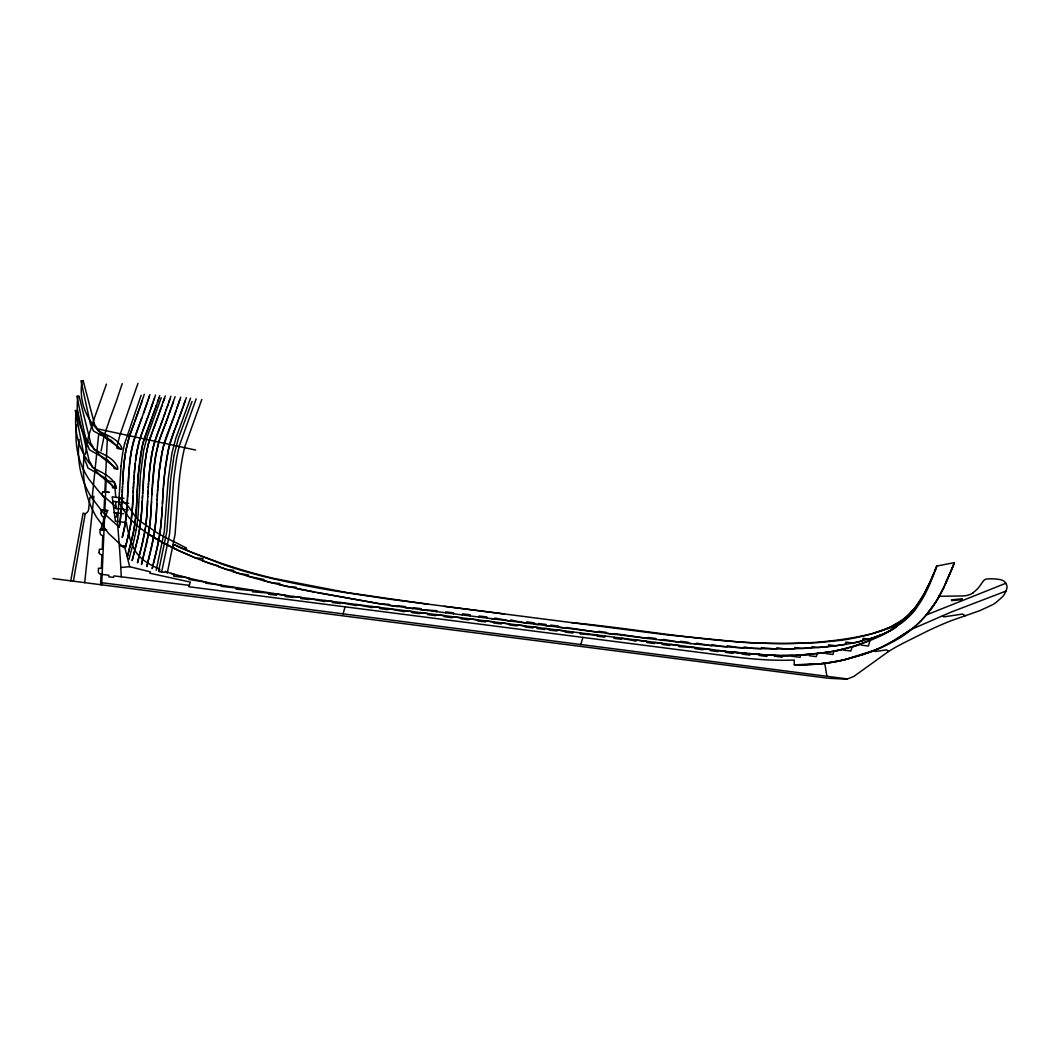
<?xml version="1.0" encoding="UTF-8"?>
<svg xmlns="http://www.w3.org/2000/svg" width="1060" height="1060" viewBox="0 0 1060 1060"><rect width="100%" height="100%" fill="white"/><g stroke="black" fill="none" stroke-linecap="round" stroke-linejoin="round"><path stroke-width="1.5" d="M893.712 626.778L872.128 633.681A178.65 124.775 -1.5 0 1 841.958 640.213L817.194 642.704L792.204 643.486A480.339 335.49 -1.5 0 1 741.165 642.201L666.501 634.821L387.244 598.9L335.742 591.082A799.121 558.143 -1.5 0 1 274.036 578.919A404.628 282.623 -1.5 0 1 221.885 564.119L186.573 550.352L186.361 548.788A5.896 4.121 -1.5 0 0 185.725 547.728L177.192 543.276A242.634 169.468 -1.5 0 1 157.172 532.835L139.377 520.672A60.751 42.427 -1.5 0 1 135.216 516.313L127.982 505.964L121.211 499.406A20.869 14.575 -1.5 0 0 118.733 497.869L118.972 502.374A196.325 137.124 -1.5 0 0 129.095 517.704C141.311 531.404 157.953 540.123 174.118 548.365M122.271 492.635L122.403 489.058M122.496 486.673L122.125 496.239M122.191 494.662L122.152 498.081M122.456 487.719L123.291 471.753M127.73 493.138L127.929 488.289M101.68 584.828L106.119 480.842L114.467 481.916L115.765 497.272M133.202 492.781L133.308 490.224M142.332 498.279L142.438 495.709M121.953 500.293L122.099 496.954M122.602 484.261L122.655 483.055M127.544 497.047L127.664 494.464M127.929 488.037L128.048 485.453M133.414 487.679L132.937 498.425M186.573 550.352L186.573 550.325A153.077 106.914 -1.5 0 1 173.628 544.416L192.854 552.843L221.302 563.271A473.727 330.879 -1.5 0 0 273.533 578.376L346.739 592.553L428.081 604.266M100.581 584.683L101.071 574.003A9.315 6.506 -1.5 0 1 100.528 573.884L100.369 573.844M101.959 554.91L101.336 568.319L98.514 568.2L98.355 571.578A3.617 2.531 -1.5 0 0 100.236 574.003M103.125 529.589L103.708 517.108M104.622 497.312L104.013 510.403L101.349 510.284L101.097 512.642A15.82 11.05 -1.5 0 0 101.097 513.345M127.491 498.346L129.638 463.392A34.636 5.406 -82.7 0 1 130.3 458.013L130.592 455.972M133.004 496.901L133.043 496.146M133.361 488.845L133.48 486.421M136.965 498.213L137.151 494.106M142.146 502.427L142.212 500.943M142.543 493.536L142.61 492.065M147.512 502.453L147.791 496.425M151.898 493.403L151.037 510.854A73.551 11.488 -82.7 0 1 150.666 516.154L150.149 522.196M121.993 499.22L120.032 522.024A21.359 3.339 -82.7 0 1 119.144 527.217L120.085 521.692A18.418 2.875 -82.7 0 0 120.482 518.737L120.535 518.3A33.43 5.22 -82.7 0 0 121.516 507.939L121.595 506.759A72.226 11.276 -82.7 0 0 121.926 500.876M128.101 484.142L128.552 476.125M133.428 487.414L133.534 485.162M137.217 492.701L137.456 487.958M136.899 499.551L137.283 491.337M144.345 468.401L141.656 511.317M147.592 500.956L147.34 506.137M147.791 496.57L147.923 493.629M151.447 503.182L151.514 501.791M122.708 481.823L122.761 480.604M127.518 497.988L127.054 506.322A50.27 7.844 -82.7 0 1 126.697 511.225L126.471 513.742A26.129 4.081 -82.7 0 1 126.206 516.286L125.212 523.547A27.48 4.293 -82.7 0 1 123.106 534.174L122.231 537.46L124.895 525.535A20.166 3.153 -82.7 0 0 126.074 517.519L127.174 504.136M132.858 499.949L132.964 497.975M133.507 485.983L133.732 481.439M136.767 502.175L136.965 498.067M137.283 491.283L137.535 486.249M142.04 504.653L142.08 503.924M142.676 490.581L142.994 484.566M147.486 503.036L147.234 508.296M147.91 493.973L148.678 480.776M151.832 494.848L152.189 487.733M162.458 503.778L162.657 499.817M127.425 499.644L127.213 503.619M132.116 511.675L132.513 506.163A98.116 15.317 -82.7 0 0 132.818 500.717L132.897 499.286M133.573 484.539L133.904 478.683M136.886 499.763L136.303 510.019M148.002 492.145L148.069 490.661M156.774 506.044L157.118 499.233M162.763 497.604L161.955 512.762M141.974 506.11L141.894 507.581M151.938 492.555L154.429 464.187A37.1 5.79 -82.7 0 1 155.25 458.583A37.471 5.843 -82.7 0 1 155.899 454.806L159.371 440.085L166.022 422.357A277.19 43.274 -82.7 0 0 167.44 418.607L168.54 415.639M156.655 508.27L156.906 503.367M157.079 499.989L157.251 496.875M162.723 498.333L163.73 482.856M122.828 479.358L123.848 465.406M132.831 500.625L132.407 507.714M137.495 487.057L138.224 475.516M147.287 507.183L146.77 515.359M156.695 507.462L156.549 510.377M157.238 496.954L157.516 492.118M162.193 508.826L162.273 507.316M162.803 496.835L162.882 495.338M136.621 504.891L136.714 503.169M137.575 485.639L137.734 482.764M147.194 509.025L147.115 510.496M157.317 495.444L157.41 493.907M148.241 487.679L148.32 486.169M156.589 509.462L156.337 513.914M162.101 510.39L162.153 509.608M136.541 506.349L136.581 505.62M141.801 509.065L141.841 508.323M162.975 493.827L163.054 492.317M157.503 492.383L159.424 469.805L162.259 451.52A30.541 4.77 -82.7 0 1 163.28 446.949L174.94 413.864M156.482 511.45L155.992 518.618A36.212 5.658 -82.7 0 1 155.754 521.242A38.505 6.015 -82.7 0 1 155.29 525.747L152.945 540.732L146.823 566.61L148.294 560.435M162.061 511.185L160.484 529.033A27.268 4.253 -82.7 0 1 159.822 533.763L157.966 544.019M136.448 507.806L136.488 507.077M147.022 511.967L147.062 511.225M157.595 490.833L157.688 489.296M133.878 479.054L135.124 464.346M137.826 481.319L138.118 476.96M141.762 509.807L141.43 514.378A29.11 4.545 -82.7 0 1 139.615 529.39L139.324 530.928M148.413 484.645L148.519 483.108M152.282 486.275L153.011 476.761A47.713 7.446 -82.7 0 1 153.819 468.957L155.316 458.212A33.642 5.247 -82.7 0 1 158.536 442.921L158.695 442.325A56.988 8.891 -82.7 0 1 159.914 438.469L161.067 435.13M163.147 490.793L163.359 487.706M143.1 483.029L143.63 475.887M161.915 513.557L161.809 515.147M133.944 477.861L134.117 475.463M136.343 509.277L136.395 508.535M146.916 513.464L146.969 512.709M156.284 514.643L156.178 516.087M157.794 487.733L158.019 484.579M128.644 474.761L128.737 473.383M132.381 508.098L131.029 521.931A20.127 3.14 -82.7 0 1 130.234 527.125L125.332 547.675L129.651 530.159A25.321 3.948 -82.7 0 0 131.652 516.538L132.049 512.47M136.316 509.807L136.011 513.782M148.625 481.505L149.791 468.533M146.863 514.206L146.717 516.18M136.184 511.516L136.25 510.761M141.603 512.073L139.032 532.465M161.69 516.763L161.743 515.955M138.144 476.682L138.595 471.183M148.731 479.981L148.864 478.391M123.331 471.276L123.41 470.309M128.843 471.992L129.333 466.307M146.757 515.73L146.505 518.645A30.647 4.783 -82.7 0 1 145.79 525.362L145.445 527.88M158.139 482.989L158.271 481.359M163.478 486.116L163.969 480.273M161.557 518.38L161.624 517.572M138.277 474.92L142.133 446.962M134.302 473.065L134.607 469.461M136.13 512.205L135.72 516.856M84.084 455.919C82.415 470.852 83.634 486.195 88.642 500.413A135.402 108.067 -4.8 0 0 96.672 517.399L108.358 533.154L123.702 547.649M123.45 469.832L123.596 468.017M148.983 476.775L149.062 475.966M158.338 480.538L158.483 478.895M79.142 439.41C77.46 453.6 78.705 468.215 83.674 481.664A134.222 102.303 -3.4 0 0 91.69 497.816L103.337 512.801L118.641 526.608M143.696 475.065L143.842 473.409M163.81 481.995L165.108 469.673M149.129 475.145L149.208 474.324M123.609 467.871L124.404 460.371M135.945 514.484L134.501 526.436A23.797 3.71 -82.7 0 1 133.838 530.358L128.379 552.777M158.563 478.06L158.722 476.391M76.731 424.543C75.021 437.926 76.293 451.759 81.209 464.359A133.573 96.182 -2.1 0 0 89.199 479.61L100.832 493.788L116.097 506.865M121.078 465.83L117.58 522.183M134.673 468.798L134.739 468.069M138.661 470.468L139.019 466.837M143.922 472.588L144.081 470.918M149.274 473.475L149.99 466.771M164.048 479.398L164.22 477.636M150.043 523.189L150.414 519.241A77.976 12.177 -82.7 0 0 151.355 504.639M158.801 475.556L158.974 473.873M76.36 410.591C74.611 423.165 75.896 436.23 80.772 448.009A133.573 90.325 -1 0 0 88.735 462.385L100.342 475.781L115.593 488.183M92.26 496.809L98.686 434.255L107.457 435.899L104.861 492.171L102.489 492.092L102.25 493.589A12.283 8.573 -1.5 0 0 102.237 494.424A4.942 3.458 -1.5 0 0 104.436 497.511M123.874 465.247L123.98 464.121M134.819 467.327L134.885 466.585M150.096 522.593L147.115 541.382M144.173 470.083L144.915 463.458M164.313 476.761L164.499 474.986M135.574 518.247L135.64 517.545M150.016 523.428L149.076 530.954M84.681 582.642L93.916 496.266L89.875 497.591L88.55 509.913A8.162 5.697 -1.5 0 1 85.211 513.782L73.405 581.185M159.053 473.038L159.239 471.342M124.099 463.101L124.245 461.762M134.964 465.857L135.243 463.458M129.492 464.876L130.473 456.767M144.438 467.553L145.975 455.88M164.591 474.098L164.803 472.323M77.976 396.241C76.188 407.994 77.499 420.25 82.309 431.155A134.222 84.323 0 0 0 90.246 444.643L101.84 457.257L117.077 468.97M159.345 470.494L159.848 466.294M135.216 463.591L135.733 459.523M135.415 519.639L134.978 523.136M164.896 471.435L165.784 464.518M124.272 461.471L124.59 458.927M149.871 467.804L150.441 463.246M82.057 380.898C80.202 391.869 81.54 403.37 86.297 413.466A135.402 78.798 0.8 0 0 94.207 426.12L105.788 437.992L121.039 449.082M150.016 466.599L150.56 462.359M154.972 528.437L155.078 527.575A37.762 5.896 -82.7 0 0 156.125 516.829M165.214 468.811L168.805 447.837L173.999 431.341M124.431 460.146L125.279 454.051M145.021 462.65L145.564 458.622M145.684 526.131L145.882 524.514A33.403 5.22 -82.7 0 0 146.691 516.498M135.587 460.583L135.971 457.774M124.59 458.821L125.173 454.674M159.967 465.459L160.55 461.299M154.853 529.284L154.627 530.994A25.652 4.002 -82.7 0 1 154.111 534.333L151.037 549.279M150.493 462.968L150.692 461.484M135.879 458.344L136.369 455.058M134.885 523.839L132.924 534.889M150.666 461.762L150.851 460.543A47.183 7.367 -82.7 0 1 151.368 457.151L152.176 452.408M145.458 527.734L141.709 546.112M165.916 463.657L166.99 456.833A32.621 5.088 -82.7 0 1 168.209 450.5L168.858 447.585A35.748 5.578 -82.7 0 1 170.13 442.656A50.602 7.897 -82.7 0 1 171.243 439.052L177.033 423.722A236.102 36.861 -82.7 0 0 178.491 419.959M130.512 456.489L130.817 454.409A21.001 3.273 -82.7 0 1 132.368 446.273L132.818 444.458A82.269 12.839 -82.7 0 1 133.361 442.404L139.47 424.358M135.985 457.589L136.581 453.667M150.811 460.61L151.527 456.171M130.618 455.734L131.095 452.752A20.471 3.193 -82.7 0 1 131.586 450.05L133.162 443.093A60.817 9.5 -82.7 0 1 136.621 432.003L136.767 431.552M145.684 457.814L146.108 455.058M160.683 460.477L160.802 459.656M125.212 454.501L125.517 452.541M136.329 455.376L136.846 452.063M148.943 531.775L141.47 564.476L142.888 558.593M146.041 455.442L146.24 454.25M160.934 458.848L161.067 458.039M125.451 453.017L125.623 451.958M136.554 453.932L139.191 441.609M144.836 531.722L144.982 530.928A22.631 3.538 -82.7 0 0 145.352 528.542M85.423 454.223L88.51 436.203L92.061 425.312A32.357 5.048 -82.7 0 0 92.392 424.331L93.916 419.416A48.309 7.539 -82.7 0 1 95.135 416.024L106.464 384.104M146.174 454.66L146.373 453.442A25.877 4.041 -82.7 0 1 148.268 444.325L150.096 438.098M151.487 456.29L152.349 451.533A21.65 3.379 -82.7 0 1 152.772 449.427L154.336 442.947A27.759 4.333 -82.7 0 1 154.733 441.53L155.886 437.926M125.57 452.275L125.875 450.5M161.2 457.231L161.624 454.859M146.306 453.892L148.254 444.445A30.74 4.796 -82.7 0 1 149.261 440.775L152.123 432.493M167.255 573.235L175.072 534.28L178.676 486.381A52.364 8.175 -82.7 0 1 179.127 481.425L179.856 474.681A45.726 7.142 -82.7 0 1 180.796 467.672L181.896 460.716A39.684 6.201 -82.7 0 1 185.023 446.088L201.798 399.514M136.925 451.626L137.151 450.381M136.223 529.51L134.249 539.01A81.13 12.667 -82.7 0 1 132.818 544.774L128.909 559.428M144.557 533.299L144.703 532.517M70.755 580.84L83.091 513.106L85.211 513.782M125.835 450.818L129.638 435.686A75.035 11.713 -82.7 0 1 130.102 434.361L133.997 423.722M101.111 450.844L104.264 435.448L107.59 425.63A67.469 10.534 -82.7 0 0 108.372 423.404L109.578 419.747A70.993 11.077 -82.7 0 1 110.24 417.825L116.242 401.515A159.609 24.923 -82.7 0 0 117.249 398.547L122.218 383.627M144.425 534.081L142.371 543.489M161.769 454.077L163.651 445.478M139.191 531.656L138.595 534.717M126.127 449.162L127.16 444.352M137.23 449.97L137.853 447.055M152.203 452.328L153.409 446.644M138.939 532.955L138.131 536.917M158.258 542.561L159.384 536.479A34.503 5.393 -82.7 0 0 161.464 519.254M158.125 543.25L157.807 544.747A62.235 9.712 -82.7 0 1 157.357 546.88L156.708 549.729M157.874 544.469L155.767 553.704M138.423 535.499L136.607 543.369M132.791 535.486L132.526 536.665M137.8 447.227L138.886 442.749M137.813 538.334L137.972 537.632M146.956 542.071L145.684 547.503M137.654 539.036L133.745 554.34M132.394 537.234L131.374 541.435M156.284 551.531L156.549 550.379M156.191 570.267L164.3 531.683L168.249 479.213L171.972 453.044L175.881 438.072L190.548 398.162M158.602 571.207L166.87 531.365L170.74 479.001L174.118 454.965L178.438 438.231L192.072 401.435M161.676 571.923L169.627 533.697L173.191 485.983A54.511 8.506 -82.7 0 1 174.158 475.9L176.331 460.212A37.643 5.883 -82.7 0 1 179.418 445.558L196.179 398.838M156.072 552.499L152.176 568.677L153.143 564.569M155.74 553.863L153.461 563.231M150.719 550.617L148.426 559.826M124.669 443.477L141.152 395.248M127.293 443.822L127.558 442.788M128.075 553.943L127.491 556.328L128.843 551.041M132.434 559.362L132.116 560.66L133.083 556.831M142.265 543.846L137.469 562.833L141.47 547M145.352 548.802L143.073 557.785M153.939 444.445L153.819 444.948A46.136 7.208 -82.7 0 0 153.422 446.538M136.356 544.389L133.414 555.586M132.566 558.885L133.494 555.347M130.632 544.297L131.069 542.614M163.691 445.333L163.969 444.299A53.238 8.308 -82.7 0 1 165.731 438.35M127.69 442.272L127.942 441.291M154.044 444.074L170.898 396.255M128.976 550.498L130.473 544.88M138.926 442.63L139.748 439.728M128.075 440.814L128.618 438.959M173.177 545.834L172.608 547.596L178.438 550.538L195.199 557.904L203.056 558.593L202.433 560.767L209.244 563.35L218.678 565.894L218.479 566.61L226.668 569.445L233.73 570.346L233.359 571.645L238.579 573.367L248.424 574.931L248.066 576.189L264.072 579.529L263.755 580.615L272.036 582.828L279.906 583.49L279.548 584.696L287.962 586.657L295.873 587.174L295.541 588.327L300.338 589.386L378.937 603.71L389.245 604.399L388.98 605.326L397.46 606.625L397.725 605.697L405.503 606.704L405.238 607.618L413.161 608.625L413.426 607.685L421.204 608.692L420.926 609.619L385.76 604.743L317.39 592.725M173.204 545.767L173.602 544.509M343.042 613.939L345.109 606.837M436.813 611.66L437.078 610.745L420.926 609.619L494.702 619.067L494.993 618.073L510.403 621.067L510.708 620.007L526.29 623.108L526.635 621.889L534.399 622.896L534.054 624.101L538.202 624.631L538.533 623.492L546.019 624.459L545.688 625.585L550.325 626.182L550.63 625.108L558.408 626.102L558.09 627.175L566.199 628.209L566.398 627.52L598.145 632.29L598.436 631.323L606.201 632.317L605.923 633.284L615.012 634.45L615.224 633.694L647.938 638.438L648.203 637.51L655.981 638.517L655.729 639.379M445.531 612.773L445.796 611.885L453.561 612.879L453.309 613.767M462.213 614.906L462.518 613.833L470.296 614.827L469.977 615.9M478.828 617.026L479.133 615.992L486.898 616.986L486.593 618.02M573.142 632.038L572.85 633.045L565.086 632.051L565.377 631.044L557.268 630.011L556.977 631.018L549.199 630.024L549.491 629.017L544.853 628.434L544.562 629.441L537.089 628.474L537.38 627.467L533.233 626.95L532.928 627.957L525.164 626.963L525.455 625.943L730.552 651.926M580.588 632.992L580.284 633.999L597.323 635.139L597.032 636.146L604.796 637.153L605.088 636.133M580.761 644.692L582.881 637.404M614.177 637.298L613.886 638.305L621.663 639.312L621.955 638.292L635.947 641.141L636.238 640.121L647.05 641.512L646.759 642.519L654.524 643.513L654.815 642.506L662.381 643.46L662.089 644.48L669.854 645.474L670.145 644.467M881.814 634.596L870.551 638.676L868.405 646.07L861.21 645.142L861.608 643.791A128.552 89.782 -1.5 0 1 851.988 647.117L850.849 651.025L843.654 650.111L843.906 649.25A147.194 102.807 -1.5 0 1 833.942 651.171L832.974 654.497L826.071 653.609L826.442 652.35L832.021 651.502A122.39 85.476 -1.5 0 0 835.611 650.866L853.366 646.361A169.64 118.481 -1.5 0 0 857.063 645.169A197.955 138.264 -1.5 0 0 863.105 643.062L869.836 640.518M139.496 440.509L140.225 438.138M128.75 438.522L130.234 433.951M139.814 439.463L141.921 433.089M151.924 417.892L144.081 439.489A35.483 5.538 -82.7 0 0 142.119 446.936A30.992 4.836 -82.7 0 0 139.059 466.917M173.615 544.482L172.634 547.556L169.971 546.298A229.464 160.272 -1.5 0 1 150.003 534.916A189.634 132.447 -1.5 0 0 167.029 544.787M144.478 438.244L148.532 427.061M144.306 394.267L142.119 400.826M149.897 394.598L148.532 398.745M149.38 396.188L145.339 408.007M155.489 394.983L154.402 398.255M158.496 399.236L158.974 397.805M159.702 395.632L157.542 402.031M161.2 397.699L147.141 436.906L143.63 450.526L140.45 474.655L138.144 514.299A27.971 4.372 -82.7 0 1 136.236 529.536M175.112 396.625L165.744 423.086M165.837 438.032L166.34 436.534M153.939 399.607L154.522 397.897M164.525 398.096L150.228 437.767M165.294 395.817L163.16 402.137M169.812 399.501L168.726 402.707M147.618 401.435L148.069 400.097M153.488 400.945L154.031 399.342M173.469 401.501L172.369 404.721M179.776 399.911L176.834 408.484M186.335 397.646L175.708 427.087M153.541 400.773L151.593 406.457M158.152 400.256L156.072 406.298M180.717 397.156L175.178 413.228M185.208 400.932L183.526 405.861M142.172 400.68L141.232 403.409M152.083 405.052L153.037 402.283M161.544 406.841L162.074 405.278M168.182 404.31L167.096 407.477M147.168 402.774L146.254 405.41M171.269 407.915L171.826 406.325M141.749 401.912L140.794 404.695M151.103 407.861L152.123 404.92M161.001 408.405L158.324 416.01M156.059 437.422L156.906 435.037M182.413 409.107L182.969 407.49M150.626 409.266L151.673 406.232M155.555 407.782L156.615 404.761M166.009 410.604L166.553 409.041M140.344 405.953L140.9 404.363M150.136 410.644L150.772 408.842M156.151 406.086L155.038 409.253M170.726 409.478L169.083 414.129M139.907 407.212L140.476 405.569M145.763 406.801L143.524 413.135M149.645 412.022L150.308 410.141M181.843 410.71L179.047 418.475M130.208 434.03L131.003 431.817M139.456 408.471L140.053 406.775M144.425 410.578L144.889 409.292M149.155 413.4L149.857 411.426M155.224 408.723L154.005 412.168M165.466 412.141L163.836 416.686M166.513 436.058L171.521 423.072A231.04 36.066 -82.7 0 0 172.952 419.323M137.986 383.375L121.132 431.513A53.08 8.281 -82.7 0 0 120.35 433.805A41.115 6.413 -82.7 0 0 116.812 448.181M139.019 409.716L139.629 407.967M135.349 419.985L139.204 409.16M149.407 412.698L145.485 423.55M174.622 414.791L176.145 410.458M134.805 421.496L138.569 410.962M141.232 419.508L143.961 411.889M148.493 415.242L148.957 413.97M153.475 413.612L154.76 410.008M135.23 420.277L134.117 423.377M140.317 422.052L141.749 418.064M153.846 412.565L152.03 417.56M140.9 420.436L139.403 424.57A249.948 39.021 -82.7 0 1 138.012 428.253L137.548 429.459M142.172 432.427L141.656 433.858A81.143 12.667 -82.7 0 0 140.278 437.939M148.188 416.116L145.246 424.172M152.945 415.083L153.395 413.824M134.275 422.98L131.572 430.294M141.96 433.01L145.286 424.026M139.761 423.576L140.039 422.794M152.441 416.474L148.996 425.815M157.794 417.494L157.251 418.952A391.167 61.069 -82.7 0 1 154.243 426.942L153.104 429.883M173.509 417.825L174.065 416.315M131.122 431.513L131.466 430.585M157.251 434.123L158.576 430.572M163.293 418.17L160.351 425.974M142.649 431.128L144.783 425.444M161.385 434.269L165.691 423.205M136.912 431.182L137.336 430.042M152.454 431.619L153.104 429.883M158.629 430.44L159.782 427.458M173.946 431.5L175.417 427.816M953.43 565.086L943.89 587.412L935.927 601.908A165.506 115.593 -1.5 0 1 921.127 620.683M954.146 563.297L954.424 562.595L936.815 566.053A495.02 345.745 -1.5 0 1 927.447 589.307A207.455 144.902 -1.5 0 1 920.663 601.802L915.244 609.792A78.506 54.842 -1.5 0 1 912.236 613.356L910.09 615.582A129.837 90.683 -1.5 0 1 903.888 621.266L901.384 623.161M953.589 564.675L953.867 563.986M934.748 571.26L936.815 566.053L929.063 584.245L922.399 596.926A184.586 128.922 -1.5 0 1 920.186 600.503L919.113 602.133A128.618 89.835 -1.5 0 1 917.536 604.412L915.495 607.155A106.477 74.372 -1.5 0 1 913.018 610.163L909.202 614.257A102.78 71.788 -1.5 0 1 907.797 615.635L905.478 617.781A71.987 50.284 -1.5 0 1 904.047 618.987A55.186 38.544 -1.5 0 1 902.563 620.153L898.191 623.108A54.59 38.12 -1.5 0 1 895.687 624.525A61.215 42.758 -1.5 0 1 892.904 625.93L892.149 626.274A83.7 58.459 -1.5 0 1 889.79 627.334A99.534 69.523 -1.5 0 1 886.279 628.779A117.077 81.779 -1.5 0 1 883.378 629.878L881.297 630.62A168.023 117.355 -1.5 0 1 877.945 631.786L873.003 633.403M951.456 569.949L954.424 562.608A368.88 257.646 -1.5 0 1 946.553 580.615C937.981 603.378 922.147 622.896 902.06 636.517A152.03 106.185 -1.5 0 1 874.089 650.376L844.025 659.85L824.773 663.322A134.925 94.234 -1.5 0 1 794.298 664.766L794.218 660.075A226.721 158.351 -1.5 0 1 762.697 659.625A311.839 217.803 -1.5 0 1 731.533 656.524L188.799 586.736L190.402 582.125L149.857 573.208L150.361 571.857L129.691 566.702L120.827 567.471L121.264 576.812M950.184 573.049L951.204 570.585M949.694 574.255L948.952 576.03M934.059 572.904L932.071 577.594M948.713 576.614L947.746 578.879M946.792 581.092L945.599 583.768M931.422 579.065L924.678 592.885M943.93 587.372L937.199 599.841M924.095 593.944L915.509 607.128L906.538 617.212A125.279 87.503 -1.5 0 1 900.708 622.776L891.115 630.024A89.265 62.355 -1.5 0 1 878.939 636.716L872.208 639.604A192.271 134.289 -1.5 0 1 868.577 641.022L852.306 646.706A119.303 83.329 -1.5 0 1 834.127 651.131L826.601 652.364A193.993 135.495 -1.5 0 1 822.255 652.96L795 655.398A160.749 112.267 -1.5 0 1 778.159 655.477L763.147 654.696M936.921 600.304L926.546 614.641M902.881 619.994L902.444 620.577A42.241 29.508 -1.5 0 1 901.782 621.399L899.913 623.492A43.036 30.064 -1.5 0 1 899.171 624.221L898.429 624.936A36.809 25.705 -1.5 0 1 897.661 625.612A41.512 28.991 -1.5 0 1 896.866 626.274L896.601 626.5A48.203 33.668 -1.5 0 1 895.514 627.334L894.388 628.143A33.721 23.559 -1.5 0 1 893.527 628.726L893.236 628.924A49.091 34.291 -1.5 0 1 892.03 629.667L891.42 630.024A51.185 35.748 -1.5 0 1 890.479 630.554A46.733 32.635 -1.5 0 1 889.207 631.243A38.875 27.149 -1.5 0 1 888.214 631.747A52.841 36.914 -1.5 0 1 887.207 632.237L886.518 632.568A55.226 38.571 -1.5 0 1 885.471 633.045L874.54 637.457L856.493 642.307A227.344 158.788 -1.5 0 1 829.953 646.481C785.062 651.039 739.774 648.601 694.989 643.963M921.087 620.657L920.557 621.2A106.623 74.478 -1.5 0 1 912.289 628.646M951.469 599.854L962.255 598.767M962.228 599.615L951.535 600.675M912.262 628.62L895.011 639.988L880.277 647.912A113.393 79.209 -1.5 0 1 865.689 653.583L862.31 654.683M973.093 592.686L975.836 590.42A45.911 32.065 -1.5 0 0 978.857 587.227A38.663 27.003 -1.5 0 0 980.129 585.584L983.071 581.357A11.753 8.202 -1.5 0 1 984.674 579.807A3.511 2.451 -1.5 0 1 986.529 579.012L989.006 578.853A35.642 24.897 -1.5 0 1 992.531 578.826A42.095 29.402 -1.5 0 1 995.989 579.025L1000.189 579.595A9.05 6.32 -1.5 0 1 1005.834 583.212L1006.695 585.133A12.097 8.454 -1.5 0 1 1006.96 587.757L1006.762 588.79A25.745 17.98 -1.5 0 1 1006.205 590.539L1005.145 592.871A35.245 24.618 -1.5 0 1 1003.449 595.601L1003.078 596.091A19.862 13.873 -1.5 0 1 1002.362 596.939L996.214 602.345A41.737 29.15 -1.5 0 1 992.849 604.611L980.103 610.533L950.952 620.789A291.195 203.387 -1.5 0 0 925.99 631.8L902.1 643.764A199.32 139.218 -1.5 0 0 888.744 651.33L854.373 676.042A14.919 10.415 -1.5 0 1 853.459 676.545L848.808 678.466A10.547 7.367 -1.5 0 1 847.271 678.89L847.072 678.93A11.037 7.712 -1.5 0 1 845.416 679.142L828.218 678.241L53 578.561M910.05 630.236L892.851 641.287A167.268 116.825 -1.5 0 1 887.949 644.029L886.783 644.665A139.006 97.096 -1.5 0 1 883.391 646.401L877.124 649.316A105.391 73.604 -1.5 0 1 871.386 651.635A116.759 81.554 -1.5 0 1 868.67 652.615L866.908 653.225M892.52 625.811L900.775 620.948A72.769 50.827 -1.5 0 0 912.779 610.428M911.136 629.481L950.82 612.216L1005.98 591.082M926.268 614.986L1005.874 583.252M866.046 653.503L863.582 654.285M870.551 638.676L875.798 636.954A88.828 62.036 -1.5 0 0 881.125 634.927L882.953 634.158A109.485 76.466 -1.5 0 0 888.187 631.733L893.394 628.845A36.822 25.718 -1.5 0 0 898.443 624.91M863.476 654.338L855.499 656.736M862.628 654.59L858.441 655.849M872.99 633.443L873.837 633.178A99.15 69.244 -1.5 0 0 892.613 625.917M872.141 633.694C773.296 657.372 670.423 631.932 571.552 622.631M857.606 656.1L844.277 659.823A114.97 80.295 -1.5 0 1 820.003 663.759L797.968 664.739M854.267 657.081L846.463 659.267A131.745 92.021 -1.5 0 1 844.621 659.744A111.856 78.122 -1.5 0 1 840.765 660.645A106.729 74.544 -1.5 0 1 833.266 662.102A115.301 80.534 -1.5 0 1 828.469 662.831L825.899 663.149A131.519 91.862 -1.5 0 1 823.209 663.454A141.006 98.487 -1.5 0 1 818.916 663.865L815.895 664.09A166.698 116.428 -1.5 0 1 811.059 664.381L807.64 664.527A230.073 160.696 -1.5 0 1 802.195 664.686L794.298 664.766L796.338 664.752M807.839 654.524L826.416 652.377L817.128 653.583L816.24 656.63L809.337 655.742L809.721 654.378L800.724 655.106L800.088 657.319L792.31 656.325L792.575 655.424L781.538 655.57A189.634 132.46 -1.5 0 1 777.497 655.464L771.574 655.212M807.614 654.537L801.055 655.053M800.101 655.12L788.799 655.583A149.288 104.264 -1.5 0 1 782.823 655.583L782.187 657.187L774.423 656.18L774.661 655.345L767.281 655.093L766.883 656.445L759.119 655.451L759.41 654.444L761.319 654.563M123.927 498.306L112.214 496.822L115.394 521.175L117.382 521.427L119.369 545.781L124.378 545.807L129.691 566.702M939.187 596.303L963.885 595.919A16.761 11.7 -1.5 0 0 973.279 592.818M104.423 492.132L103.589 492.105L104.489 492.132M104.807 492.158L105.695 492.184M106.464 492.224L107.299 492.251L104.675 492.145M108.067 492.291L108.955 492.317L107.484 492.264M101.468 510.31L107.669 510.562L100.011 531.139A20.378 14.244 -1.5 0 0 99.998 532.332L100.117 533.246A4.717 3.299 -1.5 0 0 102.807 535.83L102.224 549.292L99.441 549.212L99.136 550.935A10.838 7.566 -1.5 0 0 99.176 552.485M102.754 510.363L101.919 510.324L102.82 510.363M103.774 510.403L104.609 510.443L103.708 510.403M105.881 510.496L104.993 510.456L106.464 510.522M101.27 529.523L100.369 529.483L102.741 529.589M101.84 529.549L102.674 529.589M103.695 529.629L105.549 529.708M102.86 529.589L104.913 529.682M106.384 529.735L105.033 529.682M103.125 529.602L100.183 529.483L106.503 529.748M102.82 492.065L109.087 492.33M769.984 655.12L764.936 654.815M763.756 654.736L728.909 651.754M757.476 654.285L759.424 654.431L750.082 654.086L749.791 655.106L742.026 654.1L742.318 653.092L733.414 652.377L733.122 653.384L725.345 652.39L725.649 651.383L718.349 650.588L718.057 651.595L710.293 650.601L710.584 649.581L703.257 648.693L702.965 649.7L695.201 648.693L695.492 647.687L679.062 646.64L679.367 645.633L671.006 644.546M755.462 654.126L749.062 653.596M744.04 653.159L746.863 653.397M744.451 653.198L731.692 652.019M691.04 643.619L688.112 643.274L688.377 642.333L680.613 641.327L680.321 642.333L663.547 639.445L663.295 640.28L655.332 639.392L491.138 618.59M660.393 640.001L696.499 644.215L696.791 643.221L710.677 645.553L711.737 645.633L712.042 644.573L719.621 646.202L726.988 646.732L727.279 645.739L737.482 647.488L743.842 647.859L744.094 646.971L751.765 648.283L761.093 648.667L761.385 647.66L775.125 648.945L776.529 648.932L776.861 647.779L784.599 648.892L794.536 648.68L794.867 647.514L801.824 648.415L811.602 647.912L811.973 646.666L818.161 647.461L828.112 646.587L828.615 644.851L835.519 645.739L845.297 644.427L845.973 642.108L853.088 643.023L857.779 642.029L862.442 640.916L863.185 638.345L870.379 639.273M115.553 501.645L116.255 508.442M128.618 503.301L112.837 501.3M128.194 509.953L113.831 508.164M102.131 574.401L108.822 575.236L108.862 576.825L113.499 577.342L113.99 575.885L189.276 585.372M444.18 606.333L504.202 613.978M847.152 678.904L101.773 582.722M113.685 508.111L116.441 508.495M114.268 512.55L116.653 512.855L116.971 516.949L114.798 516.67M117.382 521.427L126.405 522.58A236.459 165.148 -1.5 0 0 129.32 536.426A117.739 82.23 -1.5 0 0 133.282 547.251A53.676 37.484 -1.5 0 0 143.246 559.971A87.159 60.884 -1.5 0 0 159.901 569.326L159.225 571.631L164.843 572.347L165.121 571.393A130.512 91.16 -1.5 0 0 174.158 574.321L173.628 576.136L181.393 577.143L181.605 576.415L189.263 578.362L188.932 579.475L205.905 582.139L205.614 583.159L221.341 585.252L221.023 586.352L236.579 587.995L236.234 589.161L252.784 590.658L252.439 591.825L269.055 593.096L268.723 594.223L276.488 595.216L276.793 594.17L285.431 595.375L285.113 596.462L292.891 597.456L293.183 596.449L301.159 597.495L300.868 598.516L308.632 599.51L308.924 598.502L324.506 601.55L324.81 600.543L332.668 601.55L332.376 602.557L340.141 603.551L340.445 602.544L356.027 605.578L356.319 604.571L371.914 607.592L372.206 606.585L380.262 607.592L379.97 608.599L387.735 609.593L388.04 608.586L404.059 611.66L404.35 610.653L412.287 611.633L411.995 612.64L419.76 613.634L420.051 612.627L428.174 613.634L427.882 614.641L435.647 615.635L435.951 614.628L444.683 615.714L444.392 616.721L452.156 617.715L452.448 616.708L461.365 617.821L461.074 618.828L468.838 619.822L469.13 618.815L477.994 619.914L477.702 620.922L485.467 621.928L485.758 620.922L493.88 621.928L493.576 622.935L501.353 623.942L501.645 622.922L509.582 623.929L509.277 624.936L517.055 625.93L517.346 624.923L525.455 625.943L291.831 596.276L219.672 584.961A445.584 311.216 -1.5 0 1 203.202 581.516L192.31 578.972A480.153 335.371 -1.5 0 1 170.832 573.327M114.281 512.497L123.662 513.808M314.833 592.222L278.965 584.524A492.45 343.957 -1.5 0 1 226.257 569.339L198.922 559.349L179.418 550.935M195.557 450.036L98.222 429.008M178.663 550.564L175.417 549M175.655 549.106L173.654 548.139M173.602 548.113L172.833 547.728M965.315 615.767L962.533 614.058L943.824 616.88L942.499 615.688M888.452 651.502L886.73 649.899L874.911 651.502L874.089 650.376M185.54 547.768L186.109 548.603M186.043 548.484L186.573 550.1M824.773 663.322L826.906 676.346M119.369 545.781L120.827 567.471M142.119 446.896A37.776 5.896 -82.7 0 1 144.478 438.337M121.105 465.817A29.759 4.651 -82.7 0 1 124.656 443.332M101.945 554.95A4.28 2.994 -1.5 0 1 99.03 552.499M103.602 517.187A6.797 4.744 -1.5 0 1 101.137 513.345M901.384 623.161A25.069 17.517 -1.5 0 1 893.54 626.857M892.997 628.792A56.432 39.419 -1.5 0 1 881.589 634.874M107.484 510.562L106.649 510.522L107.55 510.562M83.263 381.057L80.957 380.752L90.537 424.543A82.481 48.005 0.8 0 1 93.386 431.009L111.088 440.298L117.382 446.499A19.61 11.408 0.8 0 1 118.071 448.711L121.82 449.188A21.16 12.322 0.8 0 0 121.37 446.909C116.799 437.939 106.079 435.064 97.838 430.492A41.764 24.3 0.8 0 0 94.671 424.729L83.263 381.057M79.182 396.4L76.877 396.109L86.549 442.947A81.62 51.278 0 0 1 89.398 449.837L107.113 459.642L113.42 466.228A19.477 12.243 0 0 1 114.109 468.586L117.859 469.076A21.001 13.197 0 0 0 117.408 466.625C113.036 457.297 102.184 454.064 93.85 449.255A41.366 25.997 0 0 0 90.67 443.106L79.182 396.4M77.566 410.75L75.26 410.445L85.012 460.583A81.143 54.868 -1 0 1 87.874 467.937L105.603 478.272L111.923 485.281A19.411 13.131 -1 0 1 112.625 487.812L116.375 488.289A20.909 14.138 -1 0 0 115.911 485.666C111.751 475.966 100.753 472.336 92.326 467.261A41.154 27.825 -1 0 0 89.133 460.702L77.566 410.75"/></g></svg>
